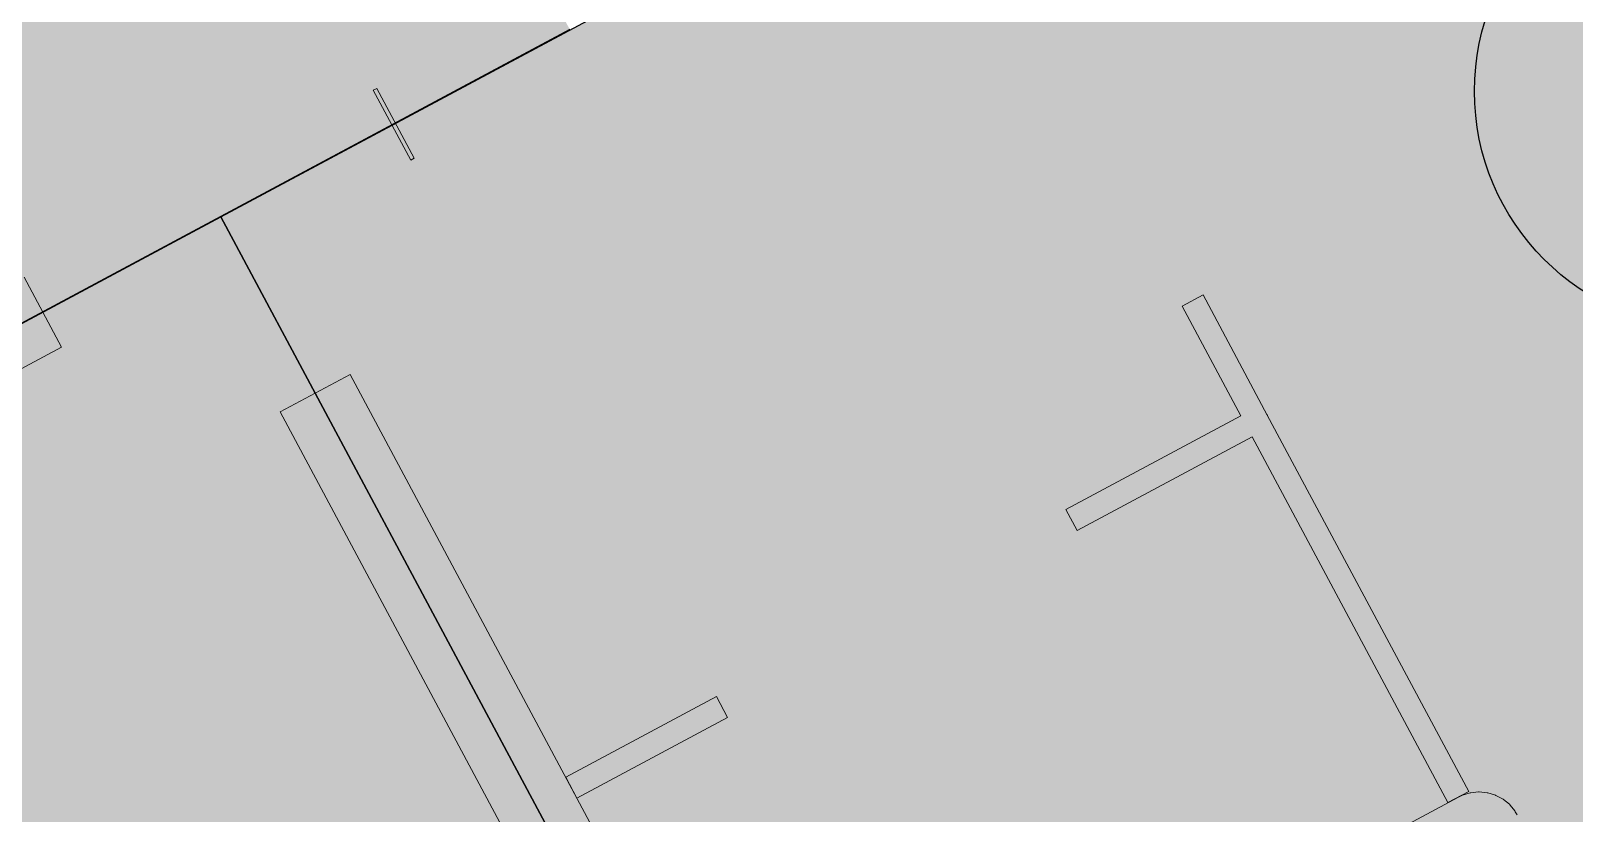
# Model space of a CAD drawing. Header units: millimetres. Extents: x 0 to 224629, y -187555 to 25097.
# Drawn here: x 83820 to 87714, y -174870 to -172896 of the extents above; entities that cross this region are included whole.
import ezdxf

# ---------------------------------------------------------------- set-up
doc = ezdxf.new("R2010")
doc.units = ezdxf.units.MM
doc.linetypes.add('Solid', pattern=[0])
for name, color, linetype, lineweight in [('Inner Walls', 5, 'Solid', 0), ('Room Walls', 47, 'Solid', 35), ('Service Area', 252, 'Solid', 25), ('Studio Apartment', 1, 'Solid', 35), ('Three-Bedroom Apartment', 252, 'Solid', 25)]:
    doc.layers.add(name, color=color, linetype=linetype, lineweight=lineweight)

msp = doc.modelspace()

# ---------------------------------------------------------------- hatches: boundary and pattern name
at = {"layer": 'Service Area', "linetype": 'Solid', "lineweight": 25}
msp.add_hatch(color=254, dxfattribs=at).paths.add_polyline_path([(73861, -155985), (75624, -155041), (85180, -172892), (83417, -173836)], flags=0)
at = {"layer": 'Studio Apartment', "linetype": 'Solid', "lineweight": 25}
for points in [[(84299, -173365), (91573, -169471), (93165, -172447), (93165, -172447), (87719, -175362), (87483, -174921), (87482, -174920), (87481, -174918), (87479, -174917), (87477, -174916), (87475, -174916), (87473, -174916), (87472, -174916), (87470, -174917), (85651, -175891)], [(77026, -177258), (84299, -173365), (85651, -175891), (85651, -175891), (83833, -176864), (83831, -176865), (83830, -176866), (83829, -176868), (83828, -176870), (83828, -176872), (83828, -176874), (83828, -176876), (83829, -176878), (84065, -177318), (84065, -177318), (78619, -180234)]]:
    msp.add_hatch(color=252, dxfattribs=at).paths.add_polyline_path(points, flags=0)

# ---------------------------------------------------------------- linework, layer by layer
at = {"layer": 'Inner Walls', "color": 47, "linetype": 'Solid', "lineweight": 15}
for p, q in [((84684, -173045), (84693, -173041)), ((84779, -173222), (84684, -173045)), ((84693, -173041), (84787, -173217)), ((84787, -173217), (84779, -173222)), ((83803, -173517), (83897, -173694)), ((83897, -173694), (81858, -174785)), ((84449, -173857), (84626, -173763)), ((84626, -173763), (85692, -175755)), ((85516, -175850), (84449, -173857)), ((87431, -174825), (87433, -174824)), ((87433, -174824), (87452, -174818)), ((87452, -174818), (87454, -174818)), ((87454, -174818), (87473, -174816)), ((87473, -174816), (87475, -174816)), ((87475, -174816), (87495, -174818)), ((87495, -174818), (87497, -174818)), ((87497, -174818), (87516, -174824)), ((87516, -174824), (87517, -174825)), ((85692, -175755), (87423, -174829)), ((87423, -174829), (87431, -174825)), ((87517, -174825), (87535, -174834)), ((87535, -174834), (87536, -174835)), ((87536, -174835), (87551, -174847)), ((87551, -174847), (87553, -174849)), ((87553, -174849), (87565, -174864)), ((87565, -174864), (87566, -174866)), ((87566, -174866), (87571, -174874))]:
    msp.add_line(p, q, dxfattribs=at)
at = {"layer": 'Room Walls', "color": 47, "linetype": 'Solid', "lineweight": 9}
for p, q in [((86725, -173590), (86778, -173562)), ((86778, -173562), (86940, -173865)), ((86873, -173867), (86725, -173590)), ((86432, -174103), (86873, -173867)), ((86940, -173865), (87449, -174815)), ((86902, -173920), (86460, -174156)), ((87396, -174843), (86902, -173920)), ((86460, -174156), (86432, -174103)), ((85170, -174779), (85550, -174575)), ((85550, -174575), (85578, -174628)), ((85578, -174628), (85198, -174832)), ((85198, -174832), (85170, -174779)), ((87449, -174815), (87396, -174843))]:
    msp.add_line(p, q, dxfattribs=at)
msp.add_point((86940, -173865), dxfattribs=at)
at = {"layer": 'Service Area', "color": 254, "linetype": 'Solid', "lineweight": 25}
msp.add_line((85180, -172892), (83417, -173836), dxfattribs=at)
at = {"layer": 'Studio Apartment', "color": 252, "linetype": 'Solid', "lineweight": 25}
for p, q in [((84299, -173365), (91573, -169471)), ((77026, -177258), (84299, -173365)), ((85651, -175891), (84299, -173365)), ((84299, -173365), (85651, -175891))]:
    msp.add_line(p, q, dxfattribs=at)
at = {"layer": 'Three-Bedroom Apartment', "color": 7, "linetype": 'Solid', "lineweight": 25}
msp.add_circle((88063, -173048), 600, dxfattribs=at)

doc.saveas('drawing.dxf')
